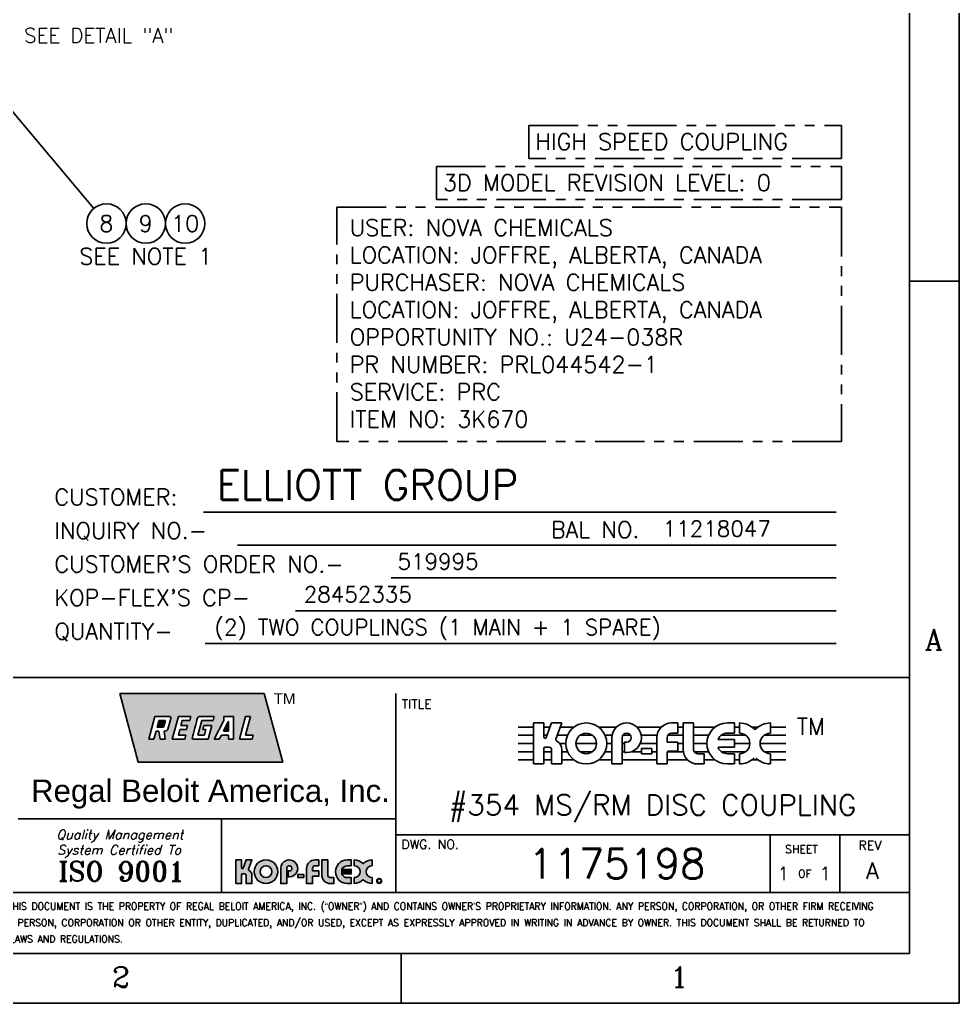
# Model space of a CAD drawing. Header units: inches. Extents: x 0 to 61.2, y 0 to 39.6.
# Drawn here: x 48.32 to 61.2, y 0 to 13.49 of the extents above; entities that cross this region are included whole.
import ezdxf
from ezdxf.enums import TextEntityAlignment as Align

# ---------------------------------------------------------------- set-up
doc = ezdxf.new("R2010")
doc.units = ezdxf.units.IN
doc.header["$LTSCALE"] = 0.54
doc.header["$MEASUREMENT"] = 0
doc.linetypes.add('PHANTOM', pattern=[2.5, 1.25, -0.25, 0.25, -0.25, 0.25, -0.25])
for name, color, linetype in [('BORDER', 5, 'Continuous'), ('DIM', 1, 'Continuous'), ('OBJ', 2, 'Continuous'), ('PHAN', 30, 'PHANTOM'), ('TEXT', 2, 'Continuous')]:
    doc.layers.add(name, color=color, linetype=linetype)
doc.styles.add('ITALICC', font='italicc', dxfattribs={"height": 0.25})
doc.styles.add('ROMANC', font='romanc', dxfattribs={"height": 0.1563})
doc.styles.add('ROMANS', font='romans')
doc.styles.add('ROMANT', font='romant', dxfattribs={"height": 0.25})
doc.styles.get("Standard").update_dxf_attribs({"font": 'romans.shx'})
doc.dimstyles.new('Standard$0', dxfattribs={"dimtxt": 0.156, "dimasz": 0.156, "dimexe": 0.0625, "dimexo": 0.0625, "dimgap": 0.09, "dimtad": 0, "dimdec": 3, "dimzin": 4, "dimdsep": 46, "dimtxsty": 'ROMANS', "dimcen": 0, "dimclrd": 1, "dimclre": 1, "dimclrt": 2, "dimazin": 1, "dimtfac": 0.8, "dimtdec": 3, "dimtofl": 0, "dimtmove": 0, "dimatfit": 3, "dimfxl": 1, "dimtolj": 1, "dimtzin": 4, "dimlwd": -1, "dimlwe": -1, "dimarcsym": 0})

# ---------------------------------------------------------------- blocks, each defined once
blk = doc.blocks.new('DCUSTBLK')
at = {"layer": 'OBJ', "style": 'ROMANS'}
for tag, p in [('QTY3', (27.4, 5.4)), ('QTY4', (27.4, 5.2057)), ('QTY5', (27.4, 5.0114)), ('QTY6', (27.4, 4.8171)), ('QTY7', (27.4, 4.6229)), ('QTY8', (27.4, 4.4286)), ('BAL#', (31.7421, 3.615)), ('CPO#', (29.7229, 3.365)), ('KFCP#', (29.009, 3.115)), ('QTY1', (28.3291, 2.865)), ('QTY2', (28.3291, 2.6265))]:
    blk.add_attdef(tag, text='', height=0.12, dxfattribs=at).set_placement(p, align=Align.MIDDLE_LEFT)
blk = doc.blocks.new('KOPSYMGA')
at = {"color": 2, "linetype": 'Continuous'}
for p, q in [((30.6419, 2.1041), (30.7591, 2.1041)), ((30.7591, 1.8228), (30.7591, 2.1353)), ((30.7591, 2.1353), (30.8372, 2.1353)), ((30.8372, 2.1353), (30.8372, 2.0275)), ((30.8372, 2.1041), (30.8845, 2.1041)), ((30.8958, 2.1353), (30.8554, 2.0243)), ((30.974, 2.1353), (30.8958, 2.1353)), ((30.974, 2.1353), (30.9287, 2.011)), ((30.9626, 2.1041), (31.0658, 2.1041)), ((31.2533, 2.1041), (31.3895, 2.1041)), ((31.5451, 2.1041), (31.7317, 2.1041)), ((31.8095, 2.1353), (31.8581, 2.1353)), ((31.8581, 2.0572), (31.8581, 2.1353)), ((31.8581, 2.1041), (31.8972, 2.1041)), ((31.8972, 1.9353), (31.8972, 2.1353)), ((31.8972, 2.1353), (31.9753, 2.1353)), ((31.9753, 1.9353), (31.9753, 2.1353)), ((31.9753, 2.1041), (32.1404, 2.1041)), ((32.2341, 2.1353), (32.2878, 2.1353)), ((32.2878, 2.1353), (32.2878, 2.0572)), ((32.2878, 2.1041), (32.3269, 2.1041)), ((32.3269, 2.0572), (32.3269, 2.1353)), ((32.4206, 2.1041), (32.4675, 2.1041)), ((32.5613, 2.0572), (32.5613, 2.1353)), ((32.5613, 2.1041), (32.6785, 2.1041)), ((30.6419, 2.0416), (30.7591, 2.0416)), ((30.8372, 2.0416), (30.8617, 2.0416)), ((30.9398, 2.0416), (31.0163, 2.0416)), ((31.1126, 2.0416), (31.2064, 2.0416)), ((31.3027, 2.0416), (31.3564, 2.0416)), ((31.4385, 2.0416), (31.4961, 2.0416)), ((31.5783, 2.0416), (31.6986, 2.0416)), ((31.7807, 2.0416), (31.8972, 2.0416)), ((31.8095, 2.0572), (31.8581, 2.0572)), ((31.9753, 2.0416), (32.0909, 2.0416)), ((32.1872, 2.0416), (32.3738, 2.0416)), ((32.2341, 2.0572), (32.2878, 2.0572)), ((32.5144, 2.0416), (32.6785, 2.0416)), ((30.6419, 1.9791), (30.7591, 1.9791)), ((30.8771, 1.951), (30.8466, 1.951)), ((30.9573, 1.9791), (31.0033, 1.9791)), ((31.0814, 1.9791), (31.2376, 1.9791)), ((31.3158, 1.9791), (31.3548, 1.9791)), ((31.3548, 2.0228), (31.3548, 1.8228)), ((31.4329, 2.0228), (31.4329, 1.8228)), ((31.4329, 1.9791), (31.4517, 1.9791)), ((31.4517, 1.9103), (31.4517, 1.9885)), ((31.4673, 1.9885), (31.4517, 1.9885)), ((31.571, 1.9791), (31.697, 1.9791)), ((31.697, 2.0228), (31.697, 1.8228)), ((31.7751, 2.0228), (31.7751, 1.9916)), ((31.7751, 1.9885), (31.8581, 1.9885)), ((31.8095, 1.9885), (31.7783, 1.9885)), ((31.8581, 1.9197), (31.8581, 1.9885)), ((31.8581, 1.9791), (31.8972, 1.9791)), ((31.9753, 1.9791), (32.0779, 1.9791)), ((32.2878, 2.0084), (32.1665, 2.0084)), ((32.2878, 1.9498), (32.1665, 1.9498)), ((32.2878, 2.0084), (32.2878, 1.9498)), ((32.2878, 1.9791), (32.405, 1.9791)), ((32.4831, 1.9791), (32.6785, 1.9791)), ((30.6419, 1.9166), (30.7591, 1.9166)), ((30.8372, 1.8228), (30.8372, 1.9416)), ((30.8372, 1.9166), (30.8958, 1.9166)), ((30.8958, 1.8228), (30.8958, 1.9322)), ((30.974, 1.8228), (30.974, 1.9308)), ((30.974, 1.9166), (31.0163, 1.9166)), ((31.1126, 1.9166), (31.2064, 1.9166)), ((31.3027, 1.9166), (31.3548, 1.9166)), ((31.4329, 1.9166), (31.4517, 1.9166)), ((31.4673, 1.9103), (31.4517, 1.9103)), ((31.5043, 1.9166), (31.5798, 1.9166)), ((31.6579, 1.94), (31.5798, 1.94)), ((31.5798, 1.94), (31.5798, 1.901)), ((31.5798, 1.901), (31.6579, 1.901)), ((31.6579, 1.901), (31.6579, 1.94)), ((31.6579, 1.9166), (31.697, 1.9166)), ((31.7751, 1.9166), (31.8988, 1.9166)), ((31.7751, 1.9166), (31.7751, 1.8228)), ((31.8581, 1.9197), (31.7783, 1.9197)), ((31.9809, 1.9166), (32.0909, 1.9166)), ((32.0097, 1.901), (32.0583, 1.901)), ((32.0583, 1.901), (32.0583, 1.8228)), ((32.1872, 1.9166), (32.3738, 1.9166)), ((32.2341, 1.901), (32.2878, 1.901)), ((32.2878, 1.901), (32.2878, 1.8228)), ((32.3269, 1.8228), (32.3269, 1.901)), ((32.5144, 1.9166), (32.6785, 1.9166)), ((32.5613, 1.8228), (32.5613, 1.901)), ((30.6419, 1.8541), (30.7591, 1.8541)), ((30.7591, 1.8228), (30.8372, 1.8228)), ((30.8372, 1.8541), (30.8958, 1.8541)), ((30.8958, 1.8228), (30.974, 1.8228)), ((30.974, 1.8541), (31.0658, 1.8541)), ((31.2533, 1.8541), (31.3548, 1.8541)), ((31.3548, 1.8228), (31.4329, 1.8228)), ((31.4329, 1.8541), (31.697, 1.8541)), ((31.697, 1.8228), (31.7751, 1.8228)), ((31.7751, 1.8541), (31.9319, 1.8541)), ((32.0097, 1.8228), (32.0583, 1.8228)), ((32.0583, 1.8541), (32.1404, 1.8541)), ((32.2878, 1.8228), (32.2341, 1.8228)), ((32.2878, 1.8541), (32.3269, 1.8541)), ((32.4206, 1.8541), (32.4675, 1.8541)), ((32.5613, 1.8541), (32.6785, 1.8541))]:
    blk.add_line(p, q, dxfattribs=at)
for radius in [0.1562, 0.0781]:
    blk.add_circle((31.1595, 1.9791), radius, dxfattribs=at)
for centre, radius, start, end in [((31.4673, 2.0228), 0.1125, 270, 180), ((31.8095, 2.0228), 0.1125, 90, 180), ((32.2341, 1.9791), 0.1562, 90.01216, 269.98784), ((32.3269, 1.9791), 0.1562, 44.96476, 90), ((32.5613, 1.9791), 0.1562, 90, 135.03567), ((30.8466, 2.0275), 0.00937, 180, 340.00001), ((31.4673, 2.0228), 0.0344, 270, 180), ((31.8095, 2.0228), 0.0344, 90, 180), ((32.2341, 1.9791), 0.0781, 90, 154.38696), ((32.3269, 1.9791), 0.0781, 270, 90), ((32.4441, 2.0961), 0.00937, 224.96075, 315.03589), ((32.5613, 1.9791), 0.0781, 90, 270), ((30.8466, 1.9416), 0.0094, 90, 180), ((30.8771, 1.9323), 0.0187, 359.69442, 90), ((30.9375, 2.0078), 0.00937, 160.00093, 241.55961), ((30.8959, 1.9308), 0.0781, 0, 61.55944), ((31.7783, 1.9916), 0.00312, 180.00287, 270.0013), ((32.1665, 2.0115), 0.00312, 154.38876, 270.00311), ((32.1665, 1.9467), 0.00312, 90.03312, 205.62866), ((32.0097, 1.9353), 0.1125, 180, 270), ((32.0096, 1.9353), 0.0343, 180, 270.1668), ((32.2341, 1.9791), 0.0781, 205.6132, 270), ((32.3269, 1.9791), 0.1562, 270, 315.03551), ((32.5613, 1.9791), 0.1562, 224.96432, 270)]:
    blk.add_arc(centre, radius, start, end, dxfattribs=at)
blk.add_text('TM', height=0.125, dxfattribs=at).set_placement((32.762, 2.0457))
blk = doc.blocks.new('KOPLOGONEW')
for points in [[(0.3596, -0.0484), (0.3614, -0.0484, -0.928709), (0.3842, -0.0484), (0.386, -0.0484, 0.938001)], [(0.386, -0.0492, 0.015991), (0.386, -0.0484), (0.3842, -0.0484, -0.018475), (0.3843, -0.0492, -1), (0.3614, -0.0492, -0.018475), (0.3614, -0.0484), (0.3596, -0.0484, 0.015991), (0.3596, -0.0492, 1)]]:
    blk.add_hatch(color=4).paths.add_polyline_path(points)
at = {"layer": 'BORDER'}
for points in [[(-0.3548, -0.015), (-0.3548, -0.0625), (-0.386, -0.0625), (-0.386, 0.0625), (-0.3548, 0.0625), (-0.3548, 0.0194, 0.839479), (-0.3475, 0.0181), (-0.3314, 0.0625), (-0.3001, 0.0625), (-0.3182, 0.0128, 0.371578), (-0.3165, 0.0082, -0.27522), (-0.3001, -0.0193), (-0.3001, -0.0625), (-0.3314, -0.0625), (-0.3314, -0.0187, 0.412823), (-0.3389, -0.0112), (-0.351, -0.0112, 0.413959)], [(0.0534, 0.0038), (0.0215, 0.0038, -0.428815), (0.0202, 0.0051), (0.0202, 0.0175, -0.415046), (0.034, 0.0313), (0.0534, 0.0313), (0.0534, 0.0625), (0.034, 0.0625, 0.414214), (-0.011, 0.0175), (-0.011, -0.0625), (0.0202, -0.0625), (0.0202, -0.025, -0.414238), (0.0215, -0.0237), (0.0534, -0.0237)], [(0.1003, 0.0625), (0.069, 0.0625), (0.069, -0.0175, 0.41362), (0.1139, -0.0625), (0.1335, -0.0625), (0.1335, -0.0312), (0.114, -0.0312, -0.415046), (0.1003, -0.0174)], [(0.2038, 0.0313), (0.2252, 0.0313), (0.2252, 0.0625), (0.2037, 0.0625, 0.999821), (0.2038, -0.0625), (0.2252, -0.0625), (0.2252, -0.0312), (0.2038, -0.0312, -0.289393), (0.1756, -0.0135, -0.117107), (0.1755, -0.0129), (0.1757, 0.0123, -0.25772), (0.1756, 0.0135, -0.289119)], [(0.3346, 0.0313), (0.3346, 0.0625, 0.199074), (0.2904, 0.0442, -0.414598), (0.2851, 0.0442, 0.199072), (0.2408, 0.0625), (0.2408, 0.0313, -1), (0.2408, -0.0312), (0.2408, -0.0625, 0.199069), (0.2851, -0.0441, -0.414665), (0.2904, -0.0441, 0.199074), (0.3346, -0.0625), (0.3346, -0.0312, -1)], [(0.1767, 0.0117, -0.25772), (0.1757, 0.0123), (0.1755, -0.0129, -0.408491), (0.1767, -0.0117)], [(0.2252, 0.0117), (0.1767, 0.0117), (0.1767, -0.0117), (0.2252, -0.0117)]]:
    blk.add_hatch(color=4, dxfattribs=at).paths.add_polyline_path(points)
h = blk.add_hatch(color=4, dxfattribs=at)
h.paths.add_polyline_path([(-0.1634, 0, 1), (-0.2884, 0, 1)])
h.paths.add_polyline_path([(-0.2572, 0, -1), (-0.1947, 0, -1)], flags=16)
h.paths.add_polyline_path([(-0.1166, 0.0175, -2.419318), (-0.1029, 0.0038), (-0.1091, 0.0038), (-0.1091, -0.0275), (-0.1026, -0.0275, 2.405115), (-0.1478, 0.0175), (-0.1478, -0.0625), (-0.1166, -0.0625)])
h.paths.add_polyline_path([(-0.0266, -0.0156), (-0.0579, -0.0156), (-0.0579, -0.0312), (-0.0266, -0.0312)])
at = {"layer": 'BORDER', "color": 4, "linetype": 'Continuous'}
blk.add_line((0.034, 0.0038), (0.0215, 0.0038), dxfattribs=at)
at = {"layer": 'BORDER', "color": 4}
for p, q in [((0.1755, -0.0129), (0.1757, 0.0123)), ((0.1767, 0.0117), (0.1767, -0.0117))]:
    blk.add_line(p, q, dxfattribs=at)
at = {"layer": 'BORDER', "color": 4, "linetype": 'Continuous'}
for points in [[(-0.386, -0.0625), (-0.386, 0.0625), (-0.3548, 0.0625), (-0.3548, 0.0194, 0.8391), (-0.3475, 0.0181), (-0.3314, 0.0625), (-0.3001, 0.0625), (-0.3182, 0.0128, 0.371691), (-0.3165, 0.0082, -0.275256), (-0.3001, -0.0193), (-0.3001, -0.0625), (-0.3314, -0.0625), (-0.3314, -0.0187, 0.414217), (-0.3389, -0.0112), (-0.351, -0.0112, 0.41421), (-0.3548, -0.015), (-0.3548, -0.0625)], [(-0.1166, 0.0175, -2.414214), (-0.1028, 0.0038), (-0.1091, 0.0038), (-0.1091, -0.0275), (-0.1029, -0.0275, 2.414214), (-0.1478, 0.0175), (-0.1478, -0.0625), (-0.1166, -0.0625)], [(0.0534, 0.0038), (0.0534, -0.0237), (0.0215, -0.0237, 0.414238), (0.0202, -0.025), (0.0202, -0.0625), (-0.011, -0.0625), (-0.011, 0.0175, -0.414214), (0.034, 0.0625), (0.0534, 0.0625), (0.0534, 0.0313), (0.034, 0.0313, 0.414214), (0.0202, 0.0175), (0.0202, 0.005, 0.417775), (0.0215, 0.0038)], [(0.1335, -0.0312), (0.1335, -0.0625), (0.114, -0.0625, -0.414214), (0.069, -0.0175), (0.069, 0.0625), (0.1003, 0.0625), (0.1003, -0.0175, 0.414214), (0.114, -0.0312)], [(0.2252, 0.0313), (0.2252, 0.0625), (0.2037, 0.0625, 0.999788), (0.2037, -0.0625), (0.2252, -0.0625), (0.2252, -0.0312), (0.2038, -0.0312, -0.288573), (0.1756, -0.0135, -0.552004), (0.1767, -0.0117), (0.2252, -0.0117), (0.2252, 0.0117), (0.1767, 0.0117, -0.552111), (0.1756, 0.0135, -0.288574), (0.2037, 0.0313)], [(0.2851, 0.0442, 0.414598), (0.2904, 0.0442, -0.199074), (0.3346, 0.0625), (0.3346, 0.0313, 1), (0.3346, -0.0312), (0.3346, -0.0625, -0.199074), (0.2904, -0.0441, 0.414586), (0.2851, -0.0441, -0.199073), (0.2408, -0.0625), (0.2408, -0.0312, 1), (0.2408, 0.0313), (0.2408, 0.0625, -0.199072)]]:
    blk.add_lwpolyline(points, format="xyb", close=True, dxfattribs=at)
blk.add_lwpolyline([(-0.0266, -0.0312), (-0.0579, -0.0312), (-0.0579, -0.0156), (-0.0266, -0.0156)], close=True, dxfattribs=at)
at = {"layer": 'BORDER', "color": 4}
for centre, radius in [((-0.2259, 0), 0.0625), ((-0.2259, 0), 0.0312), ((0.3728, -0.0492), 0.0132), ((0.3728, -0.0492), 0.0115)]:
    blk.add_circle(centre, radius, dxfattribs=at)
at = {"layer": 'BORDER', "color": 4, "insert": (0.3678, -0.0422), "char_height": 0.013962, "width": 0.01301, "attachment_point": 1}
blk.add_mtext('{\\fArial|b0|i0|c0|p34;R}', dxfattribs=at)
blk = doc.blocks.new('Logo-Regal Beloit America')
at = {"layer": 'BORDER'}
h = blk.add_hatch(color=4, dxfattribs=at)
h.paths.add_polyline_path([(-0.4901, -0.1004), (0.5384, -0.1004), (0.4074, 0.3892), (-0.621, 0.3892)], flags=0)
edge = h.paths.add_edge_path(flags=0)
edge.add_spline(control_points=[(-0.0922, 0.0628), (-0.1007, 0.0628), (-0.107, 0.0685), (-0.1047, 0.0772)], knot_values=[4, 4, 4, 4, 5, 5, 5, 5], weights=[1, 1, 1, 1], degree=3, periodic=0)
edge.add_spline(control_points=[(-0.1047, 0.0772), (-0.0998, 0.0954), (-0.0729, 0.1957), (-0.0695, 0.2088)], knot_values=[3, 3, 3, 3, 4, 4, 4, 4], weights=[1, 1, 1, 1], degree=3, periodic=0)
edge.add_spline(control_points=[(-0.0695, 0.2088), (-0.068, 0.2139), (-0.0621, 0.226), (-0.047, 0.226)], knot_values=[2, 2, 2, 2, 3, 3, 3, 3], weights=[1, 1, 1, 1], degree=3, periodic=0)
edge.add_line((-0.047, 0.226), (0.0518, 0.226))
edge.add_line((0.0518, 0.226), (0.0441, 0.1972))
edge.add_line((0.0441, 0.1972), (-0.0371, 0.1972))
edge.add_line((-0.0371, 0.1972), (-0.0653, 0.0922))
edge.add_line((-0.0653, 0.0922), (-0.0191, 0.0922))
edge.add_line((-0.0191, 0.0922), (-0.0083, 0.1323))
edge.add_line((-0.0083, 0.1323), (-0.0305, 0.1323))
edge.add_line((-0.0305, 0.1323), (-0.0227, 0.1618))
edge.add_line((-0.0227, 0.1618), (0.0346, 0.1618))
edge.add_line((0.0346, 0.1618), (0.0081, 0.0628))
edge.add_line((0.0081, 0.0628), (-0.0922, 0.0628))
edge = h.paths.add_edge_path(flags=0)
edge.add_spline(control_points=[(-0.2722, 0.226), (-0.2612, 0.226), (-0.2552, 0.2209), (-0.258, 0.2112)], knot_values=[11, 11, 11, 11, 12, 12, 12, 12], weights=[1, 1, 1, 1], degree=3, periodic=0)
edge.add_line((-0.258, 0.2112), (-0.2781, 0.1359))
edge.add_spline(control_points=[(-0.2781, 0.1359), (-0.2802, 0.1276), (-0.2877, 0.1211), (-0.2993, 0.1211)], knot_values=[9, 9, 9, 9, 10, 10, 10, 10], weights=[1, 1, 1, 1], degree=3, periodic=0)
edge.add_line((-0.2993, 0.1211), (-0.3063, 0.1211))
edge.add_line((-0.3063, 0.1211), (-0.2972, 0.0628))
edge.add_line((-0.2972, 0.0628), (-0.3336, 0.0628))
edge.add_line((-0.3336, 0.0628), (-0.3421, 0.1211))
edge.add_line((-0.3421, 0.1211), (-0.3631, 0.1211))
edge.add_line((-0.3631, 0.1211), (-0.3788, 0.0628))
edge.add_line((-0.3788, 0.0628), (-0.4142, 0.0628))
edge.add_line((-0.4142, 0.0628), (-0.3705, 0.226))
edge.add_line((-0.3705, 0.226), (-0.2722, 0.226))
h.paths.add_polyline_path([(-0.2476, 0.0628), (-0.2039, 0.226), (-0.1153, 0.226), (-0.1229, 0.1972), (-0.1762, 0.1972), (-0.1857, 0.1618), (-0.1382, 0.1618), (-0.146, 0.1323), (-0.1935, 0.1323), (-0.2043, 0.0922), (-0.1511, 0.0922), (-0.159, 0.0628)], flags=0)
h.paths.add_polyline_path([(0.2737, 0.0916), (0.328, 0.0916), (0.3202, 0.0628), (0.2311, 0.0628), (0.2747, 0.226), (0.3097, 0.226)], flags=0)
h.paths.add_polyline_path([(0.1201, 0.226), (0.1889, 0.226), (0.1889, 0.0628), (0.1537, 0.0628), (0.1537, 0.092), (0.1022, 0.092), (0.0863, 0.0628), (0.0507, 0.0628), (0.1201, 0.1972)], flags=0)
for points in [[(-0.3093, 0.1499), (-0.2966, 0.1972), (-0.3428, 0.1972), (-0.3555, 0.1499)], [(0.1537, 0.1213), (0.1537, 0.1883), (0.1503, 0.1883), (0.1168, 0.1213)]]:
    blk.add_hatch(color=4, dxfattribs=at).paths.add_polyline_path(points, flags=0)
at = {"layer": 'BORDER', "color": 4}
for p, q in [((-0.4901, -0.1004), (-0.621, 0.3892)), ((-0.621, 0.3892), (0.4074, 0.3892)), ((0.4074, 0.3892), (0.5384, -0.1004)), ((-0.3705, 0.226), (-0.4142, 0.0628)), ((-0.2781, 0.1359), (-0.258, 0.2112)), ((-0.2039, 0.226), (-0.2476, 0.0628)), ((-0.1153, 0.226), (-0.2039, 0.226)), ((-0.1229, 0.1972), (-0.1153, 0.226)), ((0.0518, 0.226), (-0.047, 0.226)), ((0.0441, 0.1972), (0.0518, 0.226)), ((0.1201, 0.226), (0.1201, 0.1972)), ((0.1889, 0.226), (0.1201, 0.226)), ((0.1889, 0.0628), (0.1889, 0.226)), ((0.2747, 0.226), (0.2311, 0.0628)), ((0.2737, 0.0916), (0.3097, 0.226)), ((0.3097, 0.226), (0.2747, 0.226)), ((-0.3555, 0.1499), (-0.3428, 0.1972)), ((-0.3093, 0.1499), (-0.3555, 0.1499)), ((-0.3428, 0.1972), (-0.2966, 0.1972)), ((-0.2966, 0.1972), (-0.3093, 0.1499)), ((-0.1857, 0.1618), (-0.1762, 0.1972)), ((-0.1382, 0.1618), (-0.1857, 0.1618)), ((-0.1762, 0.1972), (-0.1229, 0.1972)), ((-0.146, 0.1323), (-0.1382, 0.1618)), ((-0.0653, 0.0922), (-0.0371, 0.1972)), ((-0.0371, 0.1972), (0.0441, 0.1972)), ((-0.0227, 0.1618), (-0.0305, 0.1323)), ((0.0346, 0.1618), (-0.0227, 0.1618)), ((0.0081, 0.0628), (0.0346, 0.1618)), ((0.1201, 0.1972), (0.0507, 0.0628)), ((0.1168, 0.1213), (0.1503, 0.1883)), ((0.1503, 0.1883), (0.1537, 0.1883)), ((0.1537, 0.1883), (0.1537, 0.1213)), ((-0.3788, 0.0628), (-0.3631, 0.1211)), ((-0.3631, 0.1211), (-0.3421, 0.1211)), ((-0.3421, 0.1211), (-0.3336, 0.0628)), ((-0.2972, 0.0628), (-0.3063, 0.1211)), ((-0.3063, 0.1211), (-0.2993, 0.1211)), ((-0.2043, 0.0922), (-0.1935, 0.1323)), ((-0.1511, 0.0922), (-0.2043, 0.0922)), ((-0.1935, 0.1323), (-0.146, 0.1323)), ((-0.159, 0.0628), (-0.1511, 0.0922)), ((-0.0191, 0.0922), (-0.0653, 0.0922)), ((-0.0305, 0.1323), (-0.0083, 0.1323)), ((-0.0083, 0.1323), (-0.0191, 0.0922)), ((0.0863, 0.0628), (0.1022, 0.092)), ((0.1022, 0.092), (0.1537, 0.092)), ((0.1537, 0.1213), (0.1168, 0.1213)), ((0.1537, 0.092), (0.1537, 0.0628)), ((0.328, 0.0916), (0.2737, 0.0916)), ((0.3202, 0.0628), (0.328, 0.0916)), ((-0.4142, 0.0628), (-0.3788, 0.0628)), ((-0.3336, 0.0628), (-0.2972, 0.0628)), ((-0.2476, 0.0628), (-0.159, 0.0628)), ((-0.0922, 0.0628), (0.0081, 0.0628)), ((0.0507, 0.0628), (0.0863, 0.0628)), ((0.1537, 0.0628), (0.1889, 0.0628)), ((0.2311, 0.0628), (0.3202, 0.0628)), ((0.5384, -0.1004), (-0.4901, -0.1004))]:
    blk.add_line(p, q, dxfattribs=at)
for points, degree in [([(-0.2722, 0.226), (-0.3023, 0.226), (-0.3705, 0.226)], 2), ([(-0.258, 0.2112), (-0.2552, 0.2209), (-0.2612, 0.226), (-0.2722, 0.226)], 3), ([(-0.047, 0.226), (-0.0621, 0.226), (-0.068, 0.2139), (-0.0695, 0.2088)], 3), ([(-0.0695, 0.2088), (-0.0729, 0.1957), (-0.0998, 0.0954), (-0.1047, 0.0772)], 3), ([(-0.2993, 0.1211), (-0.2877, 0.1211), (-0.2802, 0.1276), (-0.2781, 0.1359)], 3), ([(-0.1047, 0.0772), (-0.107, 0.0685), (-0.1007, 0.0628), (-0.0922, 0.0628)], 3)]:
    blk.add_open_spline(points, degree=degree, dxfattribs=at)
for s, insert, char_height, attachment_point in [('{\\fArial|b0|i0|c0|p34;TM}', (0.4739, 0.3911), 0.077247, 1), ('{\\fArial|b0|i0|c0|p34;Regal Beloit America, Inc.}', (0.0242, -0.3278), 0.158879, 5)]:
    blk.add_mtext(s, dxfattribs=dict(at, insert=insert, char_height=char_height, attachment_point=attachment_point))
blk = doc.blocks.new('KF')
at = {"color": 2, "extrusion": (0, 1, 0)}
for p, q in [((28.2442, 3.74), (33.0635, 3.74)), ((28.5051, 3.49), (33.0635, 3.49)), ((29.6741, 3.24), (33.0635, 3.24)), ((28.9449, 2.99), (33.0635, 2.99)), ((33.0635, 2.74), (28.2592, 2.74))]:
    blk.add_line(p, q, dxfattribs=at)
at = {"layer": 'BORDER', "color": 5, "linetype": 'Continuous', "extrusion": (0, 1, 0)}
for p, q in [((34, 0), (34, 22)), ((33.62, 0.38), (33.62, 21.62)), ((34, 5.5), (33.62, 5.5)), ((16.8299, 2.4821), (30.558, 2.4821)), ((30.558, 2.4821), (33.62, 2.4821)), ((29.71, 0.8441), (29.71, 2.36)), ((28.3833, 0.8441), (28.3833, 1.4054)), ((29.71, 1.2821), (33.62, 1.2821)), ((32.56, 1.2821), (32.56, 0.8441)), ((33.09, 1.2821), (33.09, 0.8441)), ((33.62, 0.8441), (29.71, 0.8441)), ((29.75, 0), (29.75, 0.38)), ((34, 0), (0, 0))]:
    blk.add_line(p, q, dxfattribs=at)
at = {"layer": 'BORDER', "color": 5}
for p, q in [((26.835, 1.4054), (28.3833, 1.4054)), ((28.3833, 1.4054), (29.71, 1.4054))]:
    blk.add_line(p, q, dxfattribs=at)
at = {"layer": 'BORDER', "color": 5, "linetype": 'Continuous'}
blk.add_line((22.8299, 0.8441), (29.71, 0.8441), dxfattribs=at)
at = {"layer": 'BORDER'}
blk.add_line((0.38, 0.38), (33.62, 0.38), dxfattribs=at)
at = {"color": 2}
blk.add_blockref('KOPSYMGA', (0, 0), dxfattribs=at)
at = {"layer": 'BORDER'}
for name, p, xscale, yscale, zscale in [('Logo-Regal Beloit America', (28.2725, 1.9438), 1.07, 1.07, 1.07), ('KOPLOGONEW', (29.0466, 1.0026), 1.44, 1.44, 1.44)]:
    blk.add_blockref(name, p, dxfattribs=dict(at, xscale=xscale, yscale=yscale, zscale=zscale))
at = {"color": 2, "style": 'ROMANS'}
for s, p in [('CUSTOMER:', (27.1102, 3.793)), ('INQUIRY NO.-', (27.1102, 3.5377)), ('BAL NO.', (30.8901, 3.5455)), ("CUSTOMER'S ORDER NO.-", (27.1102, 3.2823)), ("KOP-FLEX'S CP-", (27.1102, 3.0269)), ('QUANTITY-', (27.1102, 2.7715))]:
    blk.add_text(s, height=0.125, dxfattribs=at).set_placement(p)
blk.add_attdef('CUSTOMER', text='', height=0.225, dxfattribs=at).set_placement((28.347, 3.9483), align=Align.MIDDLE_LEFT)
for tag, height, p in [('SCALE', 0.12, (24.0581, 1.5469)), ('CPLG', 0.156, (31.665, 1.4996)), ('DWG_NO', 0.225, (31.3922, 1.0631))]:
    blk.add_attdef(tag, text='', height=height, dxfattribs=at).set_placement(p, align=Align.MIDDLE)
for tag, height, p in [('R', 0.125, (33.3398, 1.0109)), ('PG', 0.1, (32.6602, 0.9884)), ('OF', 0.1, (32.9787, 0.9884))]:
    blk.add_attdef(tag, text='', height=height, dxfattribs=at).set_placement(p, align=Align.MIDDLE_CENTER)
blk.add_attdef('COPY_YEAR', (22.9803, 0.7162), '', height=0.055, dxfattribs=at)
at = {"layer": 'BORDER', "color": 2, "linetype": 'Continuous', "style": 'ROMANC'}
for s, p in [('A', (33.7382, 2.693)), ('2', (27.5499, 0.122)), ('1', (31.7999, 0.122))]:
    blk.add_text(s, height=0.1563, dxfattribs=at).set_placement(p)
at = {"layer": 'BORDER', "color": 4, "linetype": 'Continuous', "style": 'ROMANS'}
for s, height, p in [('TITLE', 0.07, (29.755, 2.2447)), ('DWG. NO.', 0.07, (29.7522, 1.1756)), ('SHEET', 0.06, (32.6747, 1.1445)), ('REV', 0.07, (33.2328, 1.168)), ('OF', 0.06, (32.7724, 0.9578))]:
    blk.add_text(s, height=height, dxfattribs=at).set_placement(p)
at = {"layer": 'BORDER', "color": 4}
for s, height, style, p in [('Quality Management', 0.07128, 'ITALICC', (27.6091, 1.2747)), ('System Certified To', 0.07128, 'ITALICC', (27.6039, 1.1582)), ('ISO 9001', 0.15006, 'ROMANT', (27.6219, 1.0048))]:
    blk.add_text(s, height=height, dxfattribs=dict(at, style=style)).set_placement(p, align=Align.MIDDLE)
at = {"layer": 'BORDER', "insert": (22.8939, 0.6121), "char_height": 0.055, "width": 10.44882, "attachment_point": 4, "line_spacing_factor": 1.3636, "style": 'ROMANS'}
blk.add_mtext('{\\W0.94;\\C4;C      REGAL BELOIT AMERICA, INC. ALL RIGHTS RESERVED. PROPRIETARY AND CONFIDENTIAL INFORMATION - THIS DOCUMENT IS THE PROPERTY OF REGAL BELOIT AMERICA, INC. (\\fArial|b0|i0|c0|p34;“\\Fromans|c0;OWNER\\fArial|b0|i0|c0|p34;”\\Fromans|c0;) AND CONTAINS OWNER\\fArial|b0|i0|c0|p34;’\\Fromans|c0;S PROPRIETARY INFORMATION. ANY PERSON, CORPORATION, OR OTHER FIRM RECEIVING IT IS DEEMED BY RECEIVING IT, TO AGREE THAT IT, AND/OR ANY PART OF IT, SHALL NOT BE DISCLOSED TO ANY PERSON, CORPORATION OR OTHER ENTITY, DUPLICATED, AND/OR USED, EXCEPT AS EXPRESSLY APPROVED IN WRITING IN ADVANCE BY OWNER. THIS DOCUMENT SHALL BE RETURNED TO OWNER UPON REQUEST. IT MAY BE SUBJECT TO CERTAIN RESTRICTIONS UNDER APPLICABLE EXPORT CONTROL LAWS AND REGULATIONS. }', dxfattribs=at)
at = {"layer": 'BORDER', "style": 'ROMANS', "flags": 1}
for tag, p in [('REMARK', (34.1273, 2.1572)), ('DRVN_EQP', (34.1273, 1.7219)), ('DRVN_BR', (34.1259, 1.2658)), ('FEA1', (34.1259, 1.0611)), ('FEA2', (34.1245, 0.8748)), ('CP', (34.1245, 0.6999))]:
    blk.add_attdef(tag, p, '', height=0.1, dxfattribs=at)
for tag, p in [('DRV_EQP', (34.1287, 1.9733)), ('DRV_BR', (34.1273, 1.5172))]:
    blk.add_attdef(tag, text='', height=0.1, dxfattribs=at).set_placement(p, align=Align.MIDDLE_LEFT)
blk = doc.blocks.new('*D25')
at = {"layer": 'Defpoints', "color": 0, "transparency": 16777216}
for p in [(47.099, 23.136), (47.099, 12.666), (51.695, 12.666)]:
    blk.add_point(p, dxfattribs=at)
at = {"layer": 'DIM', "color": 1, "transparency": 16777216}
for p, q in [((47.207, 23.136), (51.803, 23.136)), ((51.695, 22.92), (51.695, 21.178))]:
    blk.add_line(p, q, dxfattribs=at)
blk.add_solid([(51.659, 22.92), (51.731, 22.92), (51.695, 23.136)], dxfattribs=at)
at = {"layer": 'DIM', "color": 2, "transparency": 16777216, "insert": (51.695, 20.519), "char_height": 0.216, "attachment_point": 5, "rotation": 90, "style": 'ROMANS'}
blk.add_mtext('\\A1;%%c10.47\\P\\H0.8x; [265.9]', dxfattribs=at)

msp = doc.modelspace()

# ---------------------------------------------------------------- linework, layer by layer
at = {"layer": 'DIM'}
msp.add_line((47.26236, 13.36941), (49.33712, 10.8968), dxfattribs=at)
for centre in [(49.51067, 10.68997), (50.05067, 10.68997), (50.59067, 10.68997)]:
    msp.add_circle(centre, 0.27, dxfattribs=at)
at = {"layer": 'PHAN'}
for points in [[(55.30078, 12.03638), (59.58449, 12.03638), (59.58449, 11.58281), (55.30078, 11.58281)], [(54.03292, 11.47461), (59.58449, 11.47461), (59.58449, 11.02103), (54.03292, 11.02103)], [(52.66833, 10.91448), (59.58449, 10.91448), (59.58449, 7.70313), (52.66833, 7.70313)]]:
    msp.add_lwpolyline(points, close=True, dxfattribs=at)

# ---------------------------------------------------------------- block references
at = {"layer": 'BORDER'}
ref = msp.add_blockref('KF', (0, 0), dxfattribs=dict(at, xscale=1.8, yscale=1.8, zscale=1.8))
ref.add_attrib('DWG_NO', '1175198', dxfattribs={"layer": '0', "color": 2, "height": 0.405, "style": 'ROMANS'}).set_placement((56.50604, 1.91365), align=Align.MIDDLE)
ref.add_attrib('CPLG', '#354 MS/RM DISC COUPLING', dxfattribs={"layer": '0', "color": 2, "height": 0.2808, "style": 'ROMANS'}).set_placement((56.997, 2.69923), align=Align.MIDDLE)
ref.add_attrib('CUSTOMER', 'ELLIOTT GROUP', dxfattribs={"layer": '0', "color": 2, "height": 0.405, "style": 'ROMANS'}).set_placement((51.02468, 7.10693), align=Align.MIDDLE_LEFT)
ref.add_attrib('PG', '1', dxfattribs={"layer": '0', "color": 2, "height": 0.18, "style": 'ROMANS'}).set_placement((58.78828, 1.77919), align=Align.MIDDLE_CENTER)
ref.add_attrib('OF', '1', dxfattribs={"layer": '0', "color": 2, "height": 0.18, "style": 'ROMANS'}).set_placement((59.36164, 1.77919), align=Align.MIDDLE_CENTER)
ref.add_attrib('R', 'A', dxfattribs={"layer": '0', "color": 2, "height": 0.225, "style": 'ROMANS'}).set_placement((60.01169, 1.81954), align=Align.MIDDLE_CENTER)
at = {"layer": 'TEXT', "xscale": 1.8, "yscale": 1.8, "zscale": 1.8}
msp.add_blockref('DCUSTBLK', (0, 0), dxfattribs=at).add_auto_attribs({'BAL#': '11218047', 'CPO#': '519995', 'KFCP#': '28452335', 'QTY1': '(2) TWO COUPLINGS (1 MAIN + 1 SPARE)'})

# ---------------------------------------------------------------- texts
at = {"layer": 'TEXT', "style": 'ROMANS'}
for s, p in [('HIGH SPEED COUPLING', (55.3913, 11.81294)), ('3D MODEL REVISION LEVEL: 0', (54.12344, 11.25117))]:
    msp.add_text(s, height=0.225, dxfattribs=at).set_placement(p, align=Align.MIDDLE_LEFT)
for s, p in [('8', (49.51067, 10.68997)), ('9', (50.05067, 10.68997)), ('10', (50.59067, 10.68997)), ('SEE NOTE 1', (50.05067, 10.23997))]:
    msp.add_text(s, height=0.225, dxfattribs=at).set_placement(p, align=Align.MIDDLE_CENTER)
at = {"layer": 'TEXT', "insert": (48.382, 13.36997), "char_height": 0.2, "width": 2.6022026, "attachment_point": 1, "style": 'ROMANS'}
msp.add_mtext('\\pxql;SEE DETAIL "A"', dxfattribs=at)
at = {"layer": 'TEXT', "insert": (52.84551, 10.74605), "char_height": 0.225, "attachment_point": 1, "style": 'ROMANS'}
msp.add_mtext('USER: NOVA CHEMICALS\\PLOCATION: JOFFRE, ALBERTA, CANADA\\PPURCHASER: NOVA CHEMICALS \\PLOCATION: JOFFRE, ALBERTA, CANADA\\POPPORTUNITY NO.: U24-038R\\PPR NUMBER: PRL044542-1\\PSERVICE: PRC \\PITEM NO: 3K670', dxfattribs=at)

# ---------------------------------------------------------------- dimensions: what is measured, and where the dimension line sits
at = {"layer": 'DIM'}
dim = msp.add_linear_dim(base=(51.69536, 12.66641), p1=(47.09936, 23.13641), p2=(47.09936, 12.66641), angle=90, dimstyle='Standard$0', override={"dimscale": 1.8, "dimtxt": 0.12, "dimasz": 0.12, "dimexe": 0.06, "dimexo": 0.06, "dimgap": 0.06, "dimdec": 2, "dimpost": '%%c<>\\X\\H0.8x;', "dimcen": 0.06, "dimse2": 1, "dimsd2": 1, "dimtp": 0.001, "dimtfac": 0.7, "dimtdec": 2}, dxfattribs=at)
dim.commit()
dim.dimension.update_dxf_attribs({"geometry": '*D25', "text_midpoint": (51.69536, 20.51891), "dimtype": 160})

doc.saveas('drawing.dxf')
